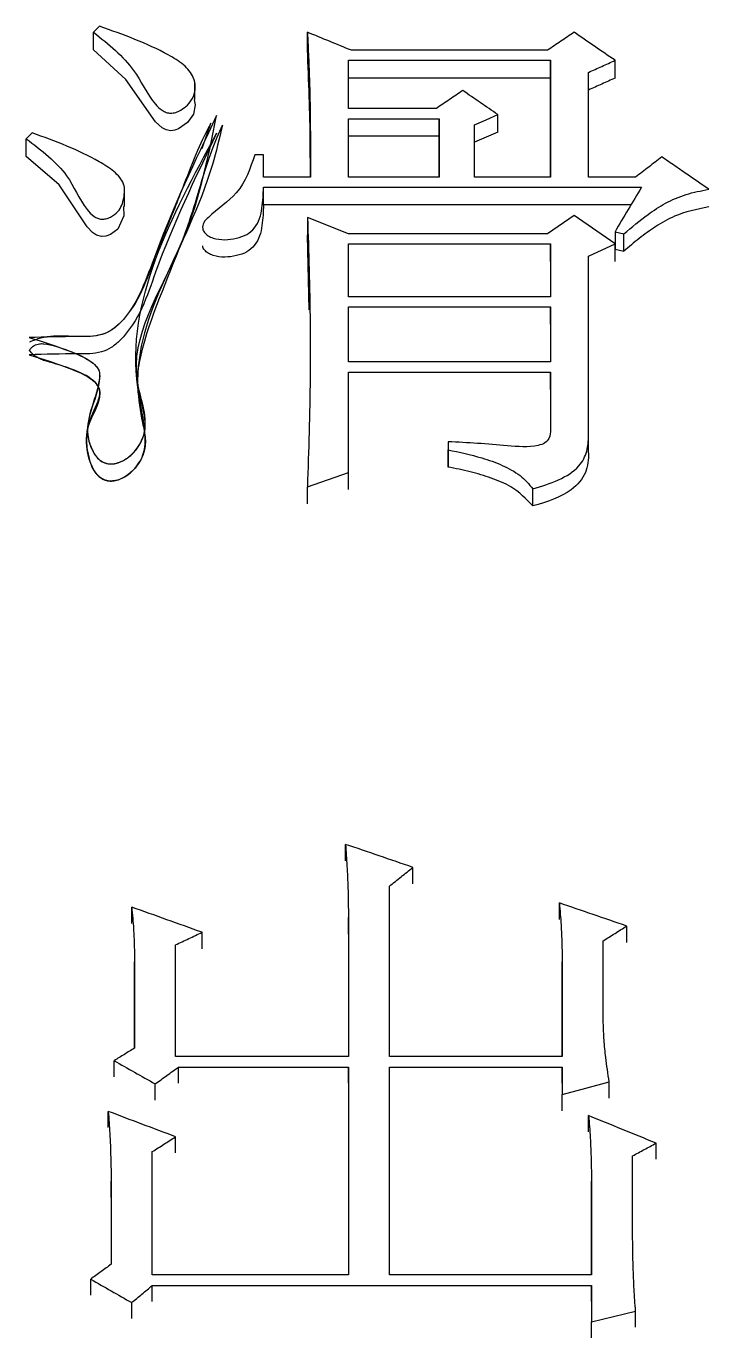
# Model space of a CAD drawing. Header units: millimetres. Extents: x 1852 to 4288, y 681 to 2404.
# Drawn here: x 2407.631 to 2410.151, y 2181.479 to 2186.326 of the extents above; entities that cross this region are included whole.
import ezdxf

# ---------------------------------------------------------------- set-up
doc = ezdxf.new("R2010")
doc.units = ezdxf.units.MM

msp = doc.modelspace()

# ---------------------------------------------------------------- linework, layer by layer
at = {"color": 7, "linetype": 'Continuous', "lineweight": 25}
for p, q in [((2407.9012, 2186.3259), (2407.8796, 2186.3037)), ((2407.8796, 2186.2383), (2407.8796, 2186.3037)), ((2408.6692, 2186.2383), (2408.6692, 2186.3037)), ((2408.8207, 2186.1999), (2409.5671, 2186.1999)), ((2408.8207, 2186.0216), (2408.8207, 2186.1999)), ((2409.5562, 2186.237), (2408.8315, 2186.237)), ((2409.5671, 2186.1999), (2409.5671, 2185.7681)), ((2409.5671, 2186.1346), (2409.5671, 2186.1999)), ((2409.805, 2186.1346), (2409.805, 2186.1999)), ((2409.7077, 2185.7681), (2409.7077, 2186.1553)), ((2408.2528, 2186.055), (2408.2528, 2186.1201)), ((2409.5671, 2186.1346), (2408.8207, 2186.1346)), ((2409.5671, 2185.7681), (2409.5671, 2186.1346)), ((2409.1452, 2186.0216), (2408.8207, 2186.0216)), ((2408.2805, 2185.8738), (2408.3126, 2185.9677)), ((2408.8207, 2185.9843), (2409.156, 2185.9843)), ((2408.8207, 2185.7681), (2408.8207, 2185.9843)), ((2409.156, 2185.9843), (2409.156, 2185.7681)), ((2409.156, 2185.9194), (2409.156, 2185.9843)), ((2409.2858, 2185.7681), (2409.2858, 2185.962)), ((2409.3723, 2185.9342), (2409.3723, 2185.9992)), ((2409.156, 2185.9194), (2408.8207, 2185.9194)), ((2409.156, 2185.7681), (2409.156, 2185.9194)), ((2409.3723, 2185.9342), (2409.2858, 2185.8971)), ((2408.507, 2185.8502), (2408.4745, 2185.8502)), ((2408.507, 2185.7681), (2408.507, 2185.8502)), ((2408.68, 2185.7681), (2408.507, 2185.7681)), ((2409.156, 2185.7681), (2408.8207, 2185.7681)), ((2409.5671, 2185.7681), (2409.2858, 2185.7681)), ((2409.8808, 2185.7681), (2409.7077, 2185.7681)), ((2407.9938, 2185.6594), (2407.9938, 2185.724)), ((2408.507, 2185.7308), (2409.9024, 2185.7308)), ((2408.507, 2185.6662), (2408.507, 2185.7308)), ((2409.8641, 2185.6662), (2408.507, 2185.6662)), ((2408.8207, 2185.5587), (2408.6692, 2185.6186)), ((2408.6692, 2185.6186), (2408.6692, 2185.5541)), ((2409.6536, 2185.6261), (2409.5562, 2185.5587)), ((2409.805, 2185.5213), (2409.6536, 2185.6261)), ((2408.2817, 2185.5833), (2408.2817, 2185.5829)), ((2409.805, 2185.5662), (2409.8375, 2185.5587)), ((2409.805, 2185.5662), (2409.805, 2185.5018)), ((2408.676, 2185.278), (2408.6692, 2185.5541)), ((2409.5562, 2185.5587), (2408.8207, 2185.5587)), ((2408.8207, 2185.5213), (2409.5671, 2185.5213)), ((2408.8207, 2185.3262), (2408.8207, 2185.5213)), ((2409.5671, 2185.5213), (2409.5671, 2185.3262)), ((2409.5671, 2185.4569), (2409.5671, 2185.5213)), ((2409.7077, 2185.4763), (2409.805, 2185.5213)), ((2409.805, 2185.4569), (2409.805, 2185.5213)), ((2409.8375, 2185.4943), (2409.8375, 2185.5587)), ((2409.7077, 2184.8133), (2409.7077, 2185.4763)), ((2409.805, 2185.5018), (2409.8375, 2185.4943)), ((2409.5671, 2185.3262), (2408.8207, 2185.3262)), ((2408.8207, 2185.2886), (2409.5671, 2185.2886)), ((2408.8207, 2185.0853), (2408.8207, 2185.2886)), ((2409.5671, 2185.2886), (2409.5671, 2185.0853)), ((2409.5671, 2185.2246), (2409.5671, 2185.2886)), ((2409.5671, 2185.0853), (2408.8207, 2185.0853)), ((2408.8207, 2185.0476), (2409.5671, 2185.0476)), ((2408.8207, 2184.677), (2408.8207, 2185.0476)), ((2409.5671, 2185.0476), (2409.5671, 2184.836)), ((2409.5671, 2184.9839), (2409.5671, 2185.0476)), ((2409.1885, 2184.7906), (2409.1885, 2184.7603)), ((2409.1885, 2184.7906), (2409.1885, 2184.7273)), ((2409.7077, 2184.75), (2409.7077, 2184.8133)), ((2409.1885, 2184.697), (2409.1885, 2184.7603)), ((2408.6692, 2184.6239), (2408.8207, 2184.677)), ((2408.8207, 2184.6138), (2408.8207, 2184.677)), ((2408.6692, 2184.5608), (2408.6692, 2184.6239)), ((2409.5021, 2184.5531), (2409.5021, 2184.6163)), ((2408.8099, 2183.2414), (2408.8099, 2183.3026)), ((2409.0587, 2183.1565), (2409.0587, 2183.2176)), ((2408.9721, 2182.5187), (2408.9721, 2183.148)), ((2408.0202, 2183.0097), (2408.0202, 2183.0705)), ((2409.5995, 2183.0251), (2409.5995, 2183.086)), ((2408.8207, 2183.0318), (2408.8207, 2182.5187)), ((2408.8207, 2182.971), (2408.8207, 2183.0318)), ((2409.8483, 2182.94), (2409.8483, 2183.0008)), ((2408.2798, 2182.9168), (2408.2798, 2182.9775)), ((2408.1825, 2182.5187), (2408.1825, 2182.931)), ((2409.7618, 2182.6434), (2409.7618, 2182.9465)), ((2408.031, 2182.8689), (2408.031, 2182.5499)), ((2408.031, 2182.8083), (2408.031, 2182.8689)), ((2409.6104, 2182.8689), (2409.6104, 2182.5187)), ((2409.6104, 2182.8083), (2409.6104, 2182.8689)), ((2408.031, 2182.5499), (2408.031, 2182.808)), ((2409.6104, 2182.5187), (2409.6104, 2182.808)), ((2408.8207, 2182.5187), (2408.1825, 2182.5187)), ((2409.6104, 2182.5187), (2408.9721, 2182.5187)), ((2407.9553, 2182.443), (2407.9553, 2182.5031)), ((2408.1933, 2182.4797), (2408.8207, 2182.4797)), ((2408.1933, 2182.4196), (2408.1933, 2182.4797)), ((2408.8207, 2182.4797), (2408.8207, 2181.7114)), ((2408.8207, 2182.4196), (2408.8207, 2182.4797)), ((2408.9721, 2182.4797), (2409.6104, 2182.4797)), ((2408.9721, 2181.7114), (2408.9721, 2182.4797)), ((2409.6104, 2182.4797), (2409.6104, 2182.3782)), ((2409.6104, 2182.4196), (2409.6104, 2182.4797)), ((2408.1067, 2182.3573), (2408.1067, 2182.4173)), ((2409.7834, 2182.3651), (2409.7834, 2182.4251)), ((2409.6104, 2182.3183), (2409.6104, 2182.3782)), ((2407.9337, 2182.2558), (2407.9337, 2182.3157)), ((2409.7077, 2182.2402), (2409.7077, 2182.3)), ((2408.1825, 2182.1621), (2408.1825, 2182.2218)), ((2409.9565, 2182.1386), (2409.9565, 2182.1983)), ((2408.0959, 2181.7114), (2408.0959, 2182.167)), ((2409.87, 2181.8609), (2409.87, 2182.1513)), ((2407.9445, 2182.0573), (2407.9445, 2181.7508)), ((2407.9445, 2181.9977), (2407.9445, 2182.0573)), ((2409.7185, 2182.0573), (2409.7185, 2181.7114)), ((2409.7185, 2181.9977), (2409.7185, 2182.0573)), ((2409.7185, 2181.7114), (2409.7185, 2181.9974)), ((2407.8688, 2181.6366), (2407.8688, 2181.6957)), ((2408.8207, 2181.7114), (2408.0959, 2181.7114)), ((2409.7185, 2181.7114), (2408.9721, 2181.7114)), ((2408.0959, 2181.613), (2408.0959, 2181.672)), ((2409.7185, 2181.672), (2409.7185, 2181.538)), ((2409.7185, 2181.613), (2409.7185, 2181.672)), ((2408.0202, 2181.55), (2408.0202, 2181.609)), ((2409.8808, 2181.5185), (2409.8808, 2181.5774)), ((2409.7185, 2181.4791), (2409.7185, 2181.538))]:
    msp.add_line(p, q, dxfattribs=at)
at = {"color": 7, "linetype": 'Continuous', "lineweight": 25, "flags": 128}
for points in [[(2408.2512, 2186.0536), (2408.2547, 2186.0358), (2408.248, 2186.0013), (2408.2258, 2185.9697), (2408.1935, 2185.9468), (2408.1789, 2185.9414), (2408.1641, 2185.9396), (2408.1477, 2185.9426), (2408.1325, 2185.9502), (2408.1082, 2185.9727), (2407.999, 2186.129), (2407.8796, 2186.2383), (2407.8796, 2186.2383)], [(2409.2858, 2185.962), (2409.3291, 2185.9806), (2409.3723, 2185.9992)], [(2407.6524, 2185.9322), (2407.6416, 2185.9211), (2407.6308, 2185.9099)], [(2407.6308, 2185.845), (2407.6308, 2185.8691), (2407.6308, 2185.8895), (2407.6308, 2185.9099)], [(2407.9904, 2185.6594), (2407.9906, 2185.6256), (2407.9691, 2185.5762), (2407.9416, 2185.5561), (2407.9251, 2185.5501), (2407.9084, 2185.5486), (2407.8908, 2185.5534), (2407.8752, 2185.5634), (2407.8556, 2185.5843), (2407.7524, 2185.7395), (2407.6308, 2185.845), (2407.6308, 2185.845)], [(2409.6104, 2182.3782), (2409.6969, 2182.4016), (2409.7834, 2182.4251)], [(2408.0959, 2181.672), (2408.7298, 2181.672), (2409.7185, 2181.672)], [(2409.7185, 2181.538), (2409.7997, 2181.5577), (2409.8808, 2181.5774)]]:
    msp.add_lwpolyline(points, dxfattribs=at)
at = {"color": 7, "linetype": 'Continuous', "lineweight": 25}
for points, knots in [([(2407.8796, 2186.3037), (2407.9346, 2186.2593), (2408.0321, 2186.1807), (2408.0787, 2186.0675), (2408.1264, 2186.0177), (2408.1468, 2186.0071), (2408.1648, 2186.0034), (2408.184, 2186.007), (2408.2054, 2186.0174), (2408.2297, 2186.0363), (2408.2507, 2186.0655), (2408.2568, 2186.1013), (2408.2492, 2186.1433), (2408.2133, 2186.1858), (2408.0998, 2186.2552), (2407.9892, 2186.2946), (2407.9012, 2186.3259)], [0, 0, 0, 0, 0.207529, 0.367372, 0.400835, 0.41667, 0.431354, 0.448141, 0.466694, 0.497248, 0.538464, 0.578549, 0.61996, 0.682145, 0.746849, 1, 1, 1, 1]), ([(2408.6692, 2186.3037), (2408.6707, 2186.2722), (2408.6725, 2186.2329), (2408.6743, 2186.1896), (2408.6748, 2186.1758), (2408.6752, 2186.166), (2408.6756, 2186.1561), (2408.6761, 2186.1403), (2408.6766, 2186.1246), (2408.6771, 2186.1088), (2408.6776, 2186.093), (2408.6779, 2186.0772), (2408.6784, 2186.0575), (2408.6787, 2186.0417), (2408.6789, 2186.0259), (2408.6792, 2186.0101), (2408.6794, 2185.9943), (2408.6795, 2185.9785), (2408.6797, 2185.9667), (2408.6797, 2185.9568), (2408.6798, 2185.9469), (2408.6799, 2185.939), (2408.6799, 2185.9291), (2408.68, 2185.9212), (2408.68, 2185.9133), (2408.68, 2185.9054), (2408.68, 2185.8974), (2408.6801, 2185.8876), (2408.6801, 2185.8796), (2408.6801, 2185.8717), (2408.6801, 2185.8638), (2408.6801, 2185.8559), (2408.6801, 2185.846), (2408.6801, 2185.8381), (2408.6801, 2185.8301), (2408.6801, 2185.8222), (2408.6801, 2185.8143), (2408.6801, 2185.8044), (2408.6801, 2185.7975), (2408.6801, 2185.7905), (2408.6801, 2185.7866), (2408.6801, 2185.7816), (2408.6801, 2185.7776), (2408.68, 2185.7728), (2408.68, 2185.77), (2408.68, 2185.7681)], [0, 0, 0, 0, 0.176928, 0.221159, 0.243275, 0.254333, 0.276449, 0.298565, 0.342797, 0.364913, 0.387029, 0.431261, 0.453377, 0.497609, 0.519725, 0.54184, 0.586072, 0.608188, 0.630304, 0.65242, 0.663478, 0.685594, 0.696652, 0.718768, 0.729826, 0.740884, 0.763, 0.774058, 0.796174, 0.807232, 0.818289, 0.840405, 0.851463, 0.873579, 0.884637, 0.895695, 0.917811, 0.928869, 0.950985, 0.956514, 0.967572, 0.973101, 0.984159, 0.989688, 1, 1, 1, 1]), ([(2408.8315, 2186.237), (2408.8044, 2186.2481), (2408.7503, 2186.2703), (2408.6963, 2186.2926), (2408.6692, 2186.3037)], [0, 0, 0, 0, 0.499999, 1, 1, 1, 1]), ([(2409.6536, 2186.3037), (2409.6374, 2186.2926), (2409.6049, 2186.2703), (2409.5725, 2186.2481), (2409.5562, 2186.237)], [0, 0, 0, 0, 0.499998, 1, 1, 1, 1]), ([(2409.805, 2186.1999), (2409.7798, 2186.2172), (2409.7293, 2186.2518), (2409.6788, 2186.2864), (2409.6536, 2186.3037)], [0, 0, 0, 0, 0.499999, 1, 1, 1, 1]), ([(2408.6799, 2185.7681), (2408.6799, 2185.8099), (2408.68, 2185.9095), (2408.6766, 2186.0662), (2408.6717, 2186.1809), (2408.6692, 2186.2383)], [0, 0, 0, 0, 0.265771, 0.632843, 1, 1, 1, 1]), ([(2409.7077, 2186.1553), (2409.7239, 2186.1628), (2409.7564, 2186.1776), (2409.7888, 2186.1925), (2409.805, 2186.1999)], [0, 0, 0, 0, 0.499999, 1, 1, 1, 1]), ([(2409.805, 2186.1346), (2409.7888, 2186.1272), (2409.7564, 2186.1124), (2409.7239, 2186.0976), (2409.7077, 2186.0902)], [0, 0, 0, 0, 0.499998, 1, 1, 1, 1]), ([(2409.2425, 2186.0885), (2409.2263, 2186.0773), (2409.1939, 2186.055), (2409.1614, 2186.0327), (2409.1452, 2186.0216)], [0, 0, 0, 0, 0.499998, 1, 1, 1, 1]), ([(2409.3723, 2185.9992), (2409.3507, 2186.0141), (2409.3074, 2186.0439), (2409.2642, 2186.0736), (2409.2425, 2186.0885)], [0, 0, 0, 0, 0.499999, 1, 1, 1, 1]), ([(2408.3339, 2185.9955), (2408.2533, 2185.8275), (2408.1326, 2185.5756), (2408.0447, 2185.2888), (2407.9475, 2185.202), (2407.8953, 2185.1783), (2407.789, 2185.1797), (2407.7007, 2185.1773), (2407.6416, 2185.1756)], [0, 0, 0, 0, 0.500155, 0.749433, 0.782567, 0.811815, 0.874052, 1, 1, 1, 1]), ([(2407.6416, 2185.1756), (2407.6906, 2185.1601), (2407.7677, 2185.1357), (2407.8524, 2185.1006), (2407.888, 2185.0721), (2407.9027, 2185.0499), (2407.899, 2184.9619), (2407.8372, 2184.8659), (2407.8703, 2184.7641), (2407.8914, 2184.7309), (2407.9103, 2184.7165), (2407.9257, 2184.71), (2407.943, 2184.7074), (2407.9617, 2184.7095), (2407.9807, 2184.7161), (2408.0029, 2184.7284), (2408.0265, 2184.7477), (2408.0532, 2184.7814), (2408.0875, 2184.8714), (2407.975, 2185.1218), (2408.2345, 2185.5027), (2408.3006, 2185.8308), (2408.3339, 2185.9955)], [0, 0, 0, 0, 0.062139, 0.097741, 0.110846, 0.121745, 0.134474, 0.241844, 0.272517, 0.28985, 0.296872, 0.303283, 0.310072, 0.317098, 0.324991, 0.334204, 0.348814, 0.364868, 0.393646, 0.487371, 0.742662, 1, 1, 1, 1]), ([(2408.3556, 2185.9597), (2408.3438, 2185.9106), (2408.2526, 2185.5311), (2408.0014, 2185.2349), (2408.0539, 2184.8839), (2408.0735, 2184.8038), (2408.0678, 2184.7501), (2408.0458, 2184.7068), (2408.0169, 2184.6748), (2407.9858, 2184.6542), (2407.9591, 2184.6457), (2407.9401, 2184.6448), (2407.9279, 2184.6465), (2407.917, 2184.6501), (2407.9043, 2184.657), (2407.8919, 2184.6684), (2407.8789, 2184.6869), (2407.8711, 2184.7038), (2407.8667, 2184.7163), (2407.8654, 2184.7205), (2407.8543, 2184.756), (2407.8481, 2184.8187), (2407.8734, 2184.893), (2407.8969, 2184.9389), (2407.9039, 2184.9699), (2407.8991, 2184.9947), (2407.8677, 2185.0302), (2407.8031, 2185.0583), (2407.7405, 2185.0785), (2407.7009, 2185.0888), (2407.6827, 2185.0955), (2407.6692, 2185.1028), (2407.6539, 2185.1133), (2407.6471, 2185.1223), (2407.6425, 2185.1283)], [0, 0, 0, 0, 0.063403, 0.490083, 0.555845, 0.585953, 0.612335, 0.635418, 0.654818, 0.670315, 0.682341, 0.687426, 0.692125, 0.696624, 0.701068, 0.709996, 0.718666, 0.732514, 0.736768, 0.73811, 0.738909, 0.79149, 0.829877, 0.853354, 0.86561, 0.876875, 0.890063, 0.92862, 0.960137, 0.969562, 0.976521, 0.982326, 0.987997, 1, 1, 1, 1]), ([(2407.6425, 2185.1283), (2407.645, 2185.1319), (2407.6484, 2185.1366), (2407.6544, 2185.1424), (2407.6633, 2185.1481), (2407.6769, 2185.1534), (2407.7215, 2185.1516), (2407.7884, 2185.1266), (2407.856, 2185.0993), (2407.8906, 2185.0697), (2407.9022, 2185.049), (2407.9024, 2184.9626), (2407.8387, 2184.8709), (2407.8685, 2184.7707), (2407.8861, 2184.7361), (2407.9077, 2184.7177), (2407.9218, 2184.7116), (2407.933, 2184.7089), (2407.945, 2184.7082), (2407.9624, 2184.71), (2407.9856, 2184.7179), (2408.0121, 2184.7349), (2408.0368, 2184.7594), (2408.0572, 2184.7908), (2408.0873, 2184.8763), (2408.0304, 2184.9749), (2408.0678, 2185.2055), (2408.1673, 2185.4183), (2408.2421, 2185.629), (2408.2666, 2185.711), (2408.2862, 2185.7787), (2408.3172, 2185.8743), (2408.3426, 2185.9309), (2408.3556, 2185.9597)], [0, 0, 0, 0, 0.007115, 0.009283, 0.013168, 0.022788, 0.029323, 0.067396, 0.105312, 0.117519, 0.126527, 0.138469, 0.245589, 0.268554, 0.290817, 0.300477, 0.304973, 0.309414, 0.313965, 0.318785, 0.329689, 0.342801, 0.358258, 0.375878, 0.395342, 0.489004, 0.523993, 0.742498, 0.828477, 0.854871, 0.870121, 0.933939, 1, 1, 1, 1]), ([(2408.3126, 2185.9677), (2408.2963, 2185.9364), (2408.2642, 2185.8746), (2408.207, 2185.7236), (2408.1587, 2185.6049), (2408.1243, 2185.5181), (2408.0754, 2185.4053), (2408.0448, 2185.2898), (2407.9491, 2185.2031), (2407.9114, 2185.1851), (2407.8669, 2185.1785), (2407.8066, 2185.1785), (2407.7442, 2185.1834), (2407.6835, 2185.175), (2407.6567, 2185.1641), (2407.6432, 2185.1587)], [0, 0, 0, 0, 0.127271, 0.250947, 0.419961, 0.470254, 0.498152, 0.744763, 0.775002, 0.804533, 0.835455, 0.868351, 0.930416, 0.965226, 1, 1, 1, 1]), ([(2407.6308, 2185.9099), (2407.687, 2185.8672), (2407.7863, 2185.7917), (2407.8288, 2185.6779), (2407.8739, 2185.627), (2407.8937, 2185.6159), (2407.909, 2185.6121), (2407.9259, 2185.614), (2407.9478, 2185.6224), (2407.9791, 2185.6452), (2407.9922, 2185.6902), (2407.9982, 2185.7446), (2407.9555, 2185.7912), (2407.8465, 2185.8605), (2407.7385, 2185.9004), (2407.6524, 2185.9322)], [0, 0, 0, 0, 0.207996, 0.367554, 0.405471, 0.419369, 0.432328, 0.447278, 0.463534, 0.497494, 0.558303, 0.619645, 0.682126, 0.746669, 1, 1, 1, 1]), ([(2408.3339, 2185.9305), (2408.2533, 2185.7627), (2408.1326, 2185.5111), (2408.0447, 2185.2245), (2407.9473, 2185.1379), (2407.895, 2185.1144), (2407.7889, 2185.1158), (2407.7006, 2185.1134), (2407.6416, 2185.1117)], [0, 0, 0, 0, 0.5001527, 0.7494213, 0.7825376, 0.8118031, 0.8740433, 1, 1, 1, 1]), ([(2407.6416, 2185.1117), (2407.6941, 2185.0952), (2407.7717, 2185.0709), (2407.8582, 2185.0337), (2407.8911, 2185.0055), (2407.9009, 2184.9856), (2407.9074, 2184.9331), (2407.8559, 2184.8704), (2407.8515, 2184.7851), (2407.8603, 2184.7318), (2407.8761, 2184.6902), (2407.8931, 2184.6657), (2407.9129, 2184.6512), (2407.9311, 2184.645), (2407.9512, 2184.6446), (2407.9764, 2184.6504), (2408.0055, 2184.6656), (2408.0404, 2184.6983), (2408.0697, 2184.7479), (2408.072, 2184.8514), (2407.9665, 2185.2523), (2408.1659, 2185.6204), (2408.3339, 2185.9305)], [0, 0, 0, 0, 0.066326, 0.098069, 0.114802, 0.122366, 0.12991, 0.194026, 0.225577, 0.257771, 0.274923, 0.290948, 0.299033, 0.306308, 0.31368, 0.322028, 0.336671, 0.353914, 0.385654, 0.416675, 0.50855, 1, 1, 1, 1]), ([(2408.4745, 2185.8502), (2408.4582, 2185.8006), (2408.4287, 2185.711), (2408.3294, 2185.6452), (2408.2841, 2185.6012), (2408.2798, 2185.5798), (2408.2885, 2185.5629), (2408.3026, 2185.5509), (2408.3272, 2185.5397), (2408.3641, 2185.535), (2408.4068, 2185.5414), (2408.4465, 2185.5545), (2408.4884, 2185.5909), (2408.504, 2185.6544), (2408.506, 2185.7053), (2408.507, 2185.7308)], [0, 0, 0, 0, 0.231115, 0.416996, 0.453479, 0.487626, 0.51108, 0.53533, 0.560619, 0.61156, 0.663004, 0.713338, 0.761901, 0.881097, 1, 1, 1, 1]), ([(2409.9781, 2185.8428), (2409.9619, 2185.8303), (2409.9294, 2185.8055), (2409.897, 2185.7806), (2409.8808, 2185.7681)], [0, 0, 0, 0, 0.499999, 1, 1, 1, 1]), ([(2410.1512, 2185.7233), (2410.1263, 2185.7405), (2410.0849, 2185.7691), (2410.0272, 2185.8089), (2409.9945, 2185.8315), (2409.9781, 2185.8428)], [0, 0, 0, 0, 0.43259, 0.716295, 1, 1, 1, 1]), ([(2409.9024, 2185.7308), (2409.8862, 2185.7034), (2409.8537, 2185.6486), (2409.8213, 2185.5937), (2409.805, 2185.5662)], [0, 0, 0, 0, 0.5, 1, 1, 1, 1]), ([(2409.8375, 2185.5587), (2409.8666, 2185.5831), (2409.9148, 2185.6235), (2409.9906, 2185.6739), (2410.0664, 2185.7069), (2410.1228, 2185.7178), (2410.1512, 2185.7233)], [0, 0, 0, 0, 0.3337806, 0.5521509, 0.7741701, 1, 1, 1, 1]), ([(2408.507, 2185.6662), (2408.506, 2185.6407), (2408.504, 2185.5898), (2408.4884, 2185.5265), (2408.4465, 2185.4901), (2408.4068, 2185.477), (2408.364, 2185.4707), (2408.3274, 2185.4753), (2408.3023, 2185.4865), (2408.2893, 2185.4985), (2408.2815, 2185.5086), (2408.2825, 2185.514), (2408.2826, 2185.5143)], [0, 0, 0, 0, 0.2312875, 0.4631656, 0.5576858, 0.655696, 0.7558896, 0.8551036, 0.9043401, 0.9515371, 0.9971671, 1, 1, 1, 1]), ([(2408.6692, 2185.6186), (2408.6715, 2185.5549), (2408.6783, 2185.3583), (2408.6817, 2185.0272), (2408.6734, 2184.7583), (2408.6692, 2184.6239)], [0, 0, 0, 0, 0.193449, 0.596574, 1, 1, 1, 1]), ([(2410.1512, 2185.6587), (2410.1074, 2185.6494), (2410.0359, 2185.6343), (2409.9548, 2185.5863), (2409.8933, 2185.5423), (2409.8561, 2185.5103), (2409.8375, 2185.4943)], [0, 0, 0, 0, 0.347143, 0.566978, 0.784321, 1, 1, 1, 1]), ([(2409.5671, 2184.836), (2409.5666, 2184.8246), (2409.5658, 2184.8064), (2409.5472, 2184.7843), (2409.494, 2184.7672), (2409.371, 2184.7805), (2409.261, 2184.7866), (2409.1885, 2184.7906)], [0, 0, 0, 0, 0.1012919, 0.1614916, 0.2249951, 0.4893613, 1, 1, 1, 1]), ([(2409.5021, 2184.6163), (2409.5342, 2184.6262), (2409.5972, 2184.6458), (2409.6734, 2184.6923), (2409.7048, 2184.7549), (2409.7067, 2184.7939), (2409.7077, 2184.8133)], [0, 0, 0, 0, 0.291832, 0.574338, 0.788145, 1, 1, 1, 1]), ([(2409.1885, 2184.7603), (2409.2305, 2184.7517), (2409.2996, 2184.7374), (2409.3887, 2184.7047), (2409.4575, 2184.6686), (2409.4874, 2184.6336), (2409.5021, 2184.6163)], [0, 0, 0, 0, 0.3473143, 0.5697619, 0.7881049, 1, 1, 1, 1]), ([(2409.7077, 2184.7499), (2409.7065, 2184.725), (2409.704, 2184.6747), (2409.6356, 2184.5936), (2409.5534, 2184.5687), (2409.5021, 2184.5531)], [0, 0, 0, 0, 0.270016, 0.54466, 1, 1, 1, 1]), ([(2409.1885, 2184.7272), (2409.1885, 2184.7216), (2409.1885, 2184.7115), (2409.1885, 2184.7014), (2409.1885, 2184.697)], [0, 0, 0, 0, 0.56, 1, 1, 1, 1]), ([(2409.5021, 2184.5531), (2409.4771, 2184.5789), (2409.4352, 2184.6221), (2409.348, 2184.6571), (2409.2703, 2184.6809), (2409.2158, 2184.6916), (2409.1885, 2184.697)], [0, 0, 0, 0, 0.328972, 0.550181, 0.774311, 1, 1, 1, 1]), ([(2408.8099, 2183.3026), (2408.8118, 2183.2758), (2408.8156, 2183.2223), (2408.8195, 2183.132), (2408.8203, 2183.0685), (2408.8207, 2183.0318)], [0, 0, 0, 0, 0.297265, 0.594541, 1, 1, 1, 1]), ([(2409.0587, 2183.2176), (2409.0172, 2183.2317), (2408.9343, 2183.2601), (2408.8513, 2183.2884), (2408.8099, 2183.3026)], [0, 0, 0, 0, 0.4999994, 1, 1, 1, 1]), ([(2408.9721, 2183.148), (2408.9866, 2183.1596), (2409.0154, 2183.1828), (2409.0442, 2183.206), (2409.0587, 2183.2176)], [0, 0, 0, 0, 0.5, 1, 1, 1, 1]), ([(2408.0202, 2183.0705), (2408.0227, 2183.0435), (2408.0271, 2182.9964), (2408.0297, 2182.9292), (2408.0306, 2182.889), (2408.031, 2182.8689)], [0, 0, 0, 0, 0.403496, 0.701702, 1, 1, 1, 1]), ([(2408.2798, 2182.9775), (2408.2366, 2182.9931), (2408.15, 2183.0241), (2408.0635, 2183.0551), (2408.0202, 2183.0705)], [0, 0, 0, 0, 0.499999, 1, 1, 1, 1]), ([(2409.5995, 2183.086), (2409.6018, 2183.0588), (2409.606, 2183.009), (2409.6088, 2182.9366), (2409.6098, 2182.8915), (2409.6104, 2182.8689)], [0, 0, 0, 0, 0.37761, 0.688762, 1, 1, 1, 1]), ([(2409.8483, 2183.0008), (2409.8069, 2183.015), (2409.7239, 2183.0434), (2409.641, 2183.0718), (2409.5995, 2183.086)], [0, 0, 0, 0, 0.499999, 1, 1, 1, 1]), ([(2409.7618, 2182.9465), (2409.7762, 2182.9556), (2409.8051, 2182.9737), (2409.8339, 2182.9918), (2409.8483, 2183.0008)], [0, 0, 0, 0, 0.500001, 1, 1, 1, 1]), ([(2408.1825, 2182.931), (2408.1987, 2182.9388), (2408.2311, 2182.9543), (2408.2636, 2182.9698), (2408.2798, 2182.9775)], [0, 0, 0, 0, 0.500001, 1, 1, 1, 1]), ([(2409.7834, 2182.4251), (2409.7789, 2182.4551), (2409.7712, 2182.5064), (2409.7642, 2182.5792), (2409.7626, 2182.622), (2409.7618, 2182.6434)], [0, 0, 0, 0, 0.413286, 0.706431, 1, 1, 1, 1]), ([(2408.031, 2182.5499), (2408.0184, 2182.5421), (2407.9932, 2182.5265), (2407.9679, 2182.5109), (2407.9553, 2182.5031)], [0, 0, 0, 0, 0.5, 1, 1, 1, 1]), ([(2407.9553, 2182.5031), (2407.9805, 2182.4888), (2408.031, 2182.4602), (2408.0815, 2182.4316), (2408.1067, 2182.4173)], [0, 0, 0, 0, 0.499999, 1, 1, 1, 1]), ([(2408.1067, 2182.4173), (2408.1212, 2182.4277), (2408.15, 2182.4485), (2408.1789, 2182.4693), (2408.1933, 2182.4797)], [0, 0, 0, 0, 0.499999, 1, 1, 1, 1]), ([(2407.9337, 2182.3157), (2407.9357, 2182.2884), (2407.9398, 2182.2317), (2407.9431, 2182.1456), (2407.944, 2182.0867), (2407.9445, 2182.0573)], [0, 0, 0, 0, 0.317984, 0.658934, 1, 1, 1, 1]), ([(2408.1825, 2182.2218), (2408.141, 2182.2375), (2408.0581, 2182.2688), (2407.9751, 2182.3), (2407.9337, 2182.3157)], [0, 0, 0, 0, 0.499999, 1, 1, 1, 1]), ([(2409.7077, 2182.3), (2409.7098, 2182.2727), (2409.714, 2182.2187), (2409.7171, 2182.1378), (2409.7181, 2182.0841), (2409.7185, 2182.0573)], [0, 0, 0, 0, 0.338229, 0.669059, 1, 1, 1, 1]), ([(2409.9565, 2182.1983), (2409.915, 2182.2153), (2409.8321, 2182.2492), (2409.7492, 2182.2831), (2409.7077, 2182.3)], [0, 0, 0, 0, 0.499999, 1, 1, 1, 1]), ([(2408.0959, 2182.167), (2408.1104, 2182.1761), (2408.1392, 2182.1944), (2408.168, 2182.2127), (2408.1825, 2182.2218)], [0, 0, 0, 0, 0.500001, 1, 1, 1, 1]), ([(2409.87, 2182.1513), (2409.8844, 2182.1592), (2409.9132, 2182.1748), (2409.9421, 2182.1905), (2409.9565, 2182.1983)], [0, 0, 0, 0, 0.5000008, 1, 1, 1, 1]), ([(2409.8808, 2181.5774), (2409.879, 2181.6046), (2409.8753, 2181.6589), (2409.8712, 2181.7534), (2409.8704, 2181.8207), (2409.87, 2181.8609)], [0, 0, 0, 0, 0.2871523, 0.5743157, 1, 1, 1, 1]), ([(2407.9445, 2181.7508), (2407.9319, 2181.7416), (2407.9066, 2181.7232), (2407.8814, 2181.7049), (2407.8688, 2181.6957)], [0, 0, 0, 0, 0.5, 1, 1, 1, 1]), ([(2407.8688, 2181.6957), (2407.894, 2181.6812), (2407.9445, 2181.6523), (2407.995, 2181.6234), (2408.0202, 2181.609)], [0, 0, 0, 0, 0.499999, 1, 1, 1, 1]), ([(2408.0202, 2181.609), (2408.0328, 2181.6195), (2408.0581, 2181.6405), (2408.0833, 2181.6615), (2408.0959, 2181.672)], [0, 0, 0, 0, 0.4999988, 1, 1, 1, 1])]:
    msp.add_open_spline(points, degree=3, knots=knots, dxfattribs=at)

doc.saveas('drawing.dxf')
